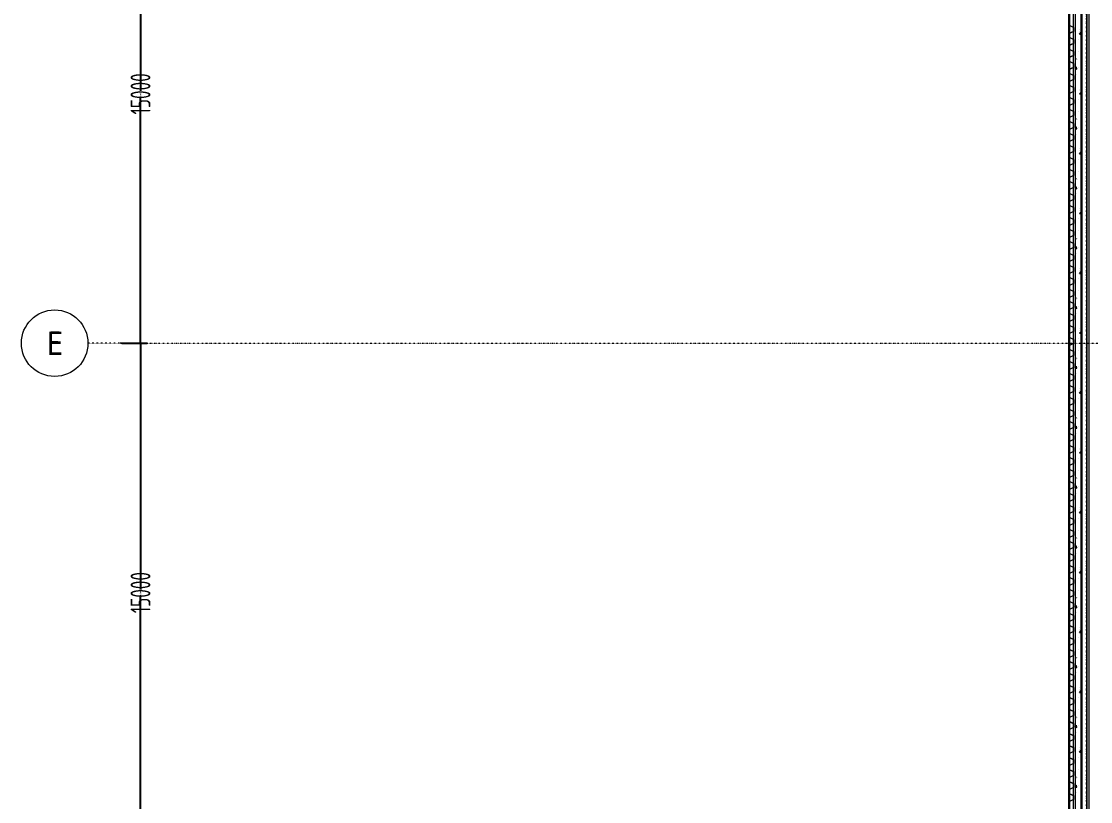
# Model space of a CAD drawing. Extents: x -32000 to 401936, y -48083 to 131250.
# Drawn here: x -32000 to 133, y 46212 to 69680 of the extents above; entities that cross this region are included whole.
import ezdxf
from ezdxf.enums import TextEntityAlignment as Align

# ---------------------------------------------------------------- set-up
doc = ezdxf.new("R2010")
doc.units = 0
doc.header["$LTSCALE"] = 10
for name, pattern in [('H12PL4$0$JJP_三點線', [0.9, 0.3, -0.15, 0, -0.15, 0, -0.15, 0, -0.15]), ('XFM7P40ICA$0$H12PL4$0$JJP_三點線', [0.9, 0.3, -0.15, 0, -0.15, 0, -0.15, 0, -0.15]), ('XFM7P40ICA$0$H12PL4$0$JJP_虛線(退縮線、投影線、地下室範圍、非屬本工程、圖面分區)', [0.45, 0.3, -0.15])]:
    doc.linetypes.add(name, pattern=pattern)
for name, color, linetype in [('H12PL4$0$A-DIM', 252, 'Continuous'), ('H12PL4$0$A-WALL-EX', 252, 'Continuous'), ('H12PL4$0$S-GRID', 252, 'Continuous'), ('H12PL4$0$S-SLAB-SHOW', 252, 'Continuous'), ('XFM7P40ICA$0$H12PL4$0$A-DIM', 252, 'Continuous'), ('XFM7P40ICA$0$H12PL4$0$A-WALL-EX', 252, 'Continuous'), ('XFM7P40ICA$0$H12PL4$0$Hattch', 252, 'Continuous'), ('XFM7P40ICA$0$H12PL4$0$L40_19_SUGATA2', 252, 'Continuous'), ('XFM7P40ICA$0$H12PL4$0$L40_19_SUGATA3', 252, 'Continuous'), ('XFM7P40ICA$0$H12PL4$0$S-GRID', 252, 'Continuous')]:
    doc.layers.add(name, color=color, linetype=linetype)
doc.styles.add('H12PL4$0$dim-txt', font='isocp.shx', dxfattribs={"width": 0.7, "bigfont": 'chineset.shx'})
doc.styles.add('H12PL4$0$Standard', font='', dxfattribs={"width": 0.8})
doc.styles.add('XFM7P40ICA$0$H12PL4$0$dim-txt', font='isocp.shx', dxfattribs={"width": 0.7, "bigfont": 'chineset.shx'})
doc.styles.add('XFM7P40ICA$0$H12PL4$0$Standard', font='isocp.shx', dxfattribs={"bigfont": 'chineset.shx'})
doc.styles.get('H12PL4$0$Standard').set_extended_font_data('Microsoft JhengHei')
doc.dimstyles.new('H12PL4$0$ARCH-dim-200MM', dxfattribs={"dimscale": 200, "dimtxt": 0.3, "dimasz": 0.1, "dimexe": 0.1, "dimexo": 0.1, "dimgap": 0.05, "dimtad": 1, "dimdec": 0, "dimlfac": 10, "dimrnd": 0.5, "dimdsep": 46, "dimtxsty": 'H12PL4$0$dim-txt', "dimblk": 'H12PL4$0$_Dot', "dimcen": 2, "dimclrd": 256, "dimclre": 256, "dimclrt": 256, "dimadec": 0, "dimazin": 0, "dimtfac": 1, "dimtix": 1, "dimtmove": 2, "dimatfit": 3, "dimldrblk": 'H12PL4$0$_OBLIQUE', "dimfxl": 1, "dimtvp": 1, "dimtolj": 1, "dimarcsym": 0})
doc.dimstyles.new('XFM7P40ICA$0$H12PL4$0$ARCH-dim-2000', dxfattribs={"dimscale": 2000, "dimtxt": 0.3, "dimasz": 0.1, "dimexe": 0.1, "dimexo": 0.1, "dimgap": 0.05, "dimtad": 1, "dimdec": 0, "dimrnd": 0.5, "dimdsep": 46, "dimtxsty": 'XFM7P40ICA$0$H12PL4$0$dim-txt', "dimblk": 'XFM7P40ICA$0$H12PL4$0$_Dot', "dimcen": 2, "dimclrd": 256, "dimclre": 256, "dimclrt": 256, "dimadec": 0, "dimazin": 0, "dimtfac": 1, "dimtix": 1, "dimtmove": 2, "dimatfit": 3, "dimldrblk": 'XFM7P40ICA$0$H12PL4$0$_OBLIQUE', "dimfxl": 1, "dimtvp": 1, "dimtolj": 1, "dimarcsym": 0})

# ---------------------------------------------------------------- blocks, each defined once
blk = doc.blocks.new('*D323')
at = {"layer": 'DEFPOINTS', "color": 0, "linetype": 'Continuous', "transparency": 16777216}
for p in [(-29000, 75000), (-29000, 60000), (-28420, 60000)]:
    blk.add_point(p, dxfattribs=at)
at = {"layer": 'XFM7P40ICA$0$H12PL4$0$A-DIM', "linetype": 'Continuous', "lineweight": -2, "transparency": 16777216}
for p, q in [((-28800, 75000), (-28220, 75000)), ((-28420, 74800), (-28420, 68230)), ((-28420, 60200), (-28420, 66770)), ((-28800, 60000), (-28220, 60000))]:
    blk.add_line(p, q, dxfattribs=at)
at = {"layer": 'XFM7P40ICA$0$H12PL4$0$A-DIM', "linetype": 'Continuous', "lineweight": 0, "transparency": 16777216, "insert": (-28420, 67500), "char_height": 600, "attachment_point": 5, "rotation": 90, "style": 'XFM7P40ICA$0$H12PL4$0$dim-txt'}
blk.add_mtext('\\A1;15000', dxfattribs=at)
blk = doc.blocks.new('XFM7P40ICA$0$H12PL4$0$_Dot')
blk = doc.blocks.new('XFM7P40ICA$0$H12PL4$0$_OBLIQUE')
at = {"color": 0, "linetype": 'ByBlock', "lineweight": -2}
blk.add_line((-0.5, -0.5), (0.5, 0.5), dxfattribs=at)
blk = doc.blocks.new('*D324')
at = {"layer": 'DEFPOINTS', "color": 0, "linetype": 'Continuous', "transparency": 16777216}
for p in [(-29000, 60000), (-29000, 45000), (-28420, 45000)]:
    blk.add_point(p, dxfattribs=at)
at = {"layer": 'XFM7P40ICA$0$H12PL4$0$A-DIM', "linetype": 'Continuous', "lineweight": -2, "transparency": 16777216}
for p, q in [((-28800, 60000), (-28220, 60000)), ((-28420, 59800), (-28420, 53230)), ((-28420, 45200), (-28420, 51770)), ((-28800, 45000), (-28220, 45000))]:
    blk.add_line(p, q, dxfattribs=at)
at = {"layer": 'XFM7P40ICA$0$H12PL4$0$A-DIM', "linetype": 'Continuous', "lineweight": 0, "transparency": 16777216, "insert": (-28420, 52500), "char_height": 600, "attachment_point": 5, "rotation": 90, "style": 'XFM7P40ICA$0$H12PL4$0$dim-txt'}
blk.add_mtext('\\A1;15000', dxfattribs=at)
blk = doc.blocks.new('*D514')
at = {"layer": 'DEFPOINTS', "color": 0, "linetype": 'Continuous', "transparency": 16777216}
for p in [(-29000, 75000), (-29000, 60000), (-28420, 60000)]:
    blk.add_point(p, dxfattribs=at)
at = {"layer": 'H12PL4$0$A-DIM', "linetype": 'Continuous', "lineweight": -2, "transparency": 16777216}
for p, q in [((-28980, 75000), (-28400, 75000)), ((-28420, 74980), (-28420, 67588)), ((-28420, 60020), (-28420, 67412)), ((-28980, 60000), (-28400, 60000))]:
    blk.add_line(p, q, dxfattribs=at)
at = {"layer": 'H12PL4$0$A-DIM', "linetype": 'Continuous', "lineweight": 0, "transparency": 16777216, "insert": (-28420, 67500), "char_height": 60, "attachment_point": 5, "rotation": 90, "style": 'H12PL4$0$dim-txt'}
blk.add_mtext('\\A1;150000', dxfattribs=at)
blk = doc.blocks.new('H12PL4$0$_Dot')
blk = doc.blocks.new('H12PL4$0$_OBLIQUE')
at = {"color": 0, "linetype": 'ByBlock', "lineweight": -2}
blk.add_line((-0.5, -0.5), (0.5, 0.5), dxfattribs=at)
blk = doc.blocks.new('*D515')
at = {"layer": 'DEFPOINTS', "color": 0, "linetype": 'Continuous', "transparency": 16777216}
for p in [(-29000, 60000), (-29000, 45000), (-28420, 45000)]:
    blk.add_point(p, dxfattribs=at)
at = {"layer": 'H12PL4$0$A-DIM', "linetype": 'Continuous', "lineweight": -2, "transparency": 16777216}
for p, q in [((-28980, 60000), (-28400, 60000)), ((-28420, 59980), (-28420, 52588)), ((-28420, 45020), (-28420, 52412)), ((-28980, 45000), (-28400, 45000))]:
    blk.add_line(p, q, dxfattribs=at)
at = {"layer": 'H12PL4$0$A-DIM', "linetype": 'Continuous', "lineweight": 0, "transparency": 16777216, "insert": (-28420, 52500), "char_height": 60, "attachment_point": 5, "rotation": 90, "style": 'H12PL4$0$dim-txt'}
blk.add_mtext('\\A1;150000', dxfattribs=at)
blk = doc.blocks.new('XFM7P40ICA$0$H12PL4')
at = {"layer": 'XFM7P40ICA$0$H12PL4$0$A-WALL-EX', "lineweight": 0}
blk.add_line((90, -2300), (90, 82649.8), dxfattribs=at)
at = {"layer": 'XFM7P40ICA$0$H12PL4$0$A-WALL-EX', "linetype": 'XFM7P40ICA$0$H12PL4$0$JJP_虛線(退縮線、投影線、地下室範圍、非屬本工程、圖面分區)', "lineweight": 0, "flags": 128}
for points in [[(-525, 83011), (-525, -2675)], [(-125, -2275), (-125, 82611.4)]]:
    blk.add_lwpolyline(points, dxfattribs=at)
at = {"layer": 'XFM7P40ICA$0$H12PL4$0$A-WALL-EX', "lineweight": 0, "flags": 128}
for points in [[(-500, 83000), (-500, -2650)], [(-380, -2530), (-380, 82880)], [(-330, 82830), (-330, -2480)], [(-150, -2300), (-150, 82650)], [(-150, 82649.8), (-150, -2300)]]:
    blk.add_lwpolyline(points, dxfattribs=at)
at = {"layer": 'XFM7P40ICA$0$H12PL4$0$Hattch', "lineweight": 0}
for p, q in [((-500, 69556.6), (-500, 69680.4)), ((-381.7, 69497.5), (-500, 69556.6)), ((-498.3, 69679.4), (-498.3, 69557.7)), ((-380, 69498.5), (-498.3, 69557.7)), ((-381.7, 69497.5), (-381.7, 69379.6)), ((-380, 69498.5), (-380, 69378.5)), ((-308.2, 69557.3), (-308.2, 69557.3)), ((-200.6, 69445), (-200.6, 69445)), ((-381.7, 69379.6), (-500, 69320.4)), ((-500, 69195.6), (-500, 69319.4)), ((-381.7, 69136.4), (-500, 69195.6)), ((-380, 69378.5), (-498.3, 69319.4)), ((-498.3, 69318.3), (-498.3, 69196.6)), ((-380, 69137.5), (-498.3, 69196.6)), ((-381.7, 69136.4), (-381.7, 69018.5)), ((-380, 69137.5), (-380, 69017.5)), ((-320.4, 69224.4), (-320.4, 69224.4)), ((-225.8, 69138.4), (-225.7, 69138.4)), ((-211.3, 69388.7), (-211.3, 69388.7)), ((-202.1, 69298.1), (-153.9, 69355.5)), ((-202.1, 69298.1), (-150, 69293.5)), ((-150, 69334.9), (-153.8, 69355.4)), ((-381.7, 69018.5), (-500, 68959.4)), ((-500, 68834.6), (-500, 68958.3)), ((-381.7, 68775.4), (-500, 68834.6)), ((-380, 69017.5), (-498.3, 68958.3)), ((-498.3, 68957.3), (-498.3, 68835.6)), ((-380, 68776.4), (-498.3, 68835.6)), ((-381.7, 68775.4), (-381.7, 68657.5)), ((-380, 68776.4), (-380, 68656.4)), ((-238.5, 68777), (-238.5, 68777)), ((-381.7, 68657.5), (-500, 68598.3)), ((-500, 68473.5), (-500, 68597.3)), ((-381.7, 68414.4), (-500, 68473.5)), ((-380, 68656.4), (-498.3, 68597.3)), ((-498.3, 68596.2), (-498.3, 68474.6)), ((-380, 68415.4), (-498.3, 68474.6)), ((-330, 68559), (-298.4, 68571.1)), ((-330, 68518.3), (-318.7, 68510.7)), ((-318.7, 68510.6), (-298.4, 68571)), ((-271.3, 68537.5), (-271.3, 68537.5)), ((-173, 68719.1), (-173, 68719.1)), ((-381.7, 68296.4), (-500, 68237.3)), ((-500, 68112.5), (-500, 68236.2)), ((-380, 68295.4), (-498.3, 68236.2)), ((-498.3, 68235.2), (-498.3, 68113.5)), ((-381.7, 68414.4), (-381.7, 68296.4)), ((-380, 68415.4), (-380, 68295.4)), ((-330, 68263.2), (-292.6, 68307.7)), ((-330, 68249.3), (-281, 68245)), ((-281, 68244.9), (-292.5, 68307.6)), ((-216.7, 68290.3), (-216.7, 68290.3)), ((-170.1, 68185.3), (-170, 68185.3)), ((-381.7, 68053.3), (-500, 68112.5)), ((-381.7, 67935.4), (-500, 67876.2)), ((-500, 67751.4), (-500, 67875.2)), ((-380, 68054.4), (-498.3, 68113.5)), ((-380, 67934.4), (-498.3, 67875.2)), ((-498.3, 67874.2), (-498.3, 67752.5)), ((-381.7, 68053.3), (-381.7, 67935.4)), ((-380, 68054.4), (-380, 67934.4)), ((-296.1, 68090.2), (-296, 68090.2)), ((-381.7, 67692.3), (-500, 67751.4)), ((-381.7, 67574.4), (-500, 67515.2)), ((-500, 67390.4), (-500, 67514.2)), ((-380, 67693.3), (-498.3, 67752.5)), ((-380, 67573.3), (-498.3, 67514.2)), ((-498.3, 67513.1), (-498.3, 67391.4)), ((-381.7, 67692.3), (-381.7, 67574.4)), ((-380, 67693.3), (-380, 67573.3)), ((-308.2, 67757.3), (-308.2, 67757.3)), ((-211.3, 67588.7), (-211.3, 67588.7)), ((-202.1, 67498.1), (-153.9, 67555.5)), ((-202.1, 67498.1), (-150, 67493.5)), ((-200.6, 67645), (-200.6, 67645)), ((-150, 67534.9), (-153.8, 67555.4)), ((-381.7, 67331.2), (-500, 67390.4)), ((-381.7, 67213.3), (-500, 67154.2)), ((-380, 67332.3), (-498.3, 67391.4)), ((-380, 67212.3), (-498.3, 67153.1)), ((-381.7, 67331.2), (-381.7, 67213.3)), ((-380, 67332.3), (-380, 67212.3)), ((-320.4, 67424.4), (-320.4, 67424.4)), ((-225.8, 67338.4), (-225.7, 67338.4)), ((-500, 67029.4), (-500, 67153.1)), ((-381.7, 66970.2), (-500, 67029.4)), ((-381.7, 66852.3), (-500, 66793.1)), ((-498.3, 67152.1), (-498.3, 67030.4)), ((-380, 66971.2), (-498.3, 67030.4)), ((-380, 66851.2), (-498.3, 66792.1)), ((-381.7, 66970.2), (-381.7, 66852.3)), ((-380, 66971.2), (-380, 66851.2)), ((-238.5, 66977), (-238.5, 66977)), ((-173, 66919.1), (-173, 66919.1)), ((-500, 66668.3), (-500, 66792.1)), ((-381.7, 66609.2), (-500, 66668.3)), ((-498.3, 66791), (-498.3, 66669.4)), ((-380, 66610.2), (-498.3, 66669.4)), ((-381.7, 66609.2), (-381.7, 66491.2)), ((-380, 66610.2), (-380, 66490.2)), ((-330, 66759), (-298.4, 66771.1)), ((-330, 66718.3), (-318.7, 66710.7)), ((-318.7, 66710.6), (-298.4, 66771)), ((-271.3, 66737.5), (-271.3, 66737.5)), ((-381.7, 66491.2), (-500, 66432.1)), ((-500, 66307.3), (-500, 66431)), ((-381.7, 66248.1), (-500, 66307.3)), ((-380, 66490.2), (-498.3, 66431)), ((-498.3, 66430), (-498.3, 66308.3)), ((-380, 66249.2), (-498.3, 66308.3)), ((-381.7, 66248.1), (-381.7, 66130.2)), ((-380, 66249.2), (-380, 66129.2)), ((-330, 66463.2), (-292.6, 66507.7)), ((-330, 66449.3), (-281, 66445)), ((-296.1, 66290.2), (-296, 66290.2)), ((-281, 66444.9), (-292.5, 66507.6)), ((-216.7, 66490.3), (-216.7, 66490.3)), ((-170.1, 66385.3), (-170, 66385.3)), ((-381.7, 66130.2), (-500, 66071)), ((-500, 65946.3), (-500, 66070)), ((-381.7, 65887.1), (-500, 65946.3)), ((-380, 66129.2), (-498.3, 66070)), ((-498.3, 66069), (-498.3, 65947.3)), ((-380, 65888.1), (-498.3, 65947.3)), ((-381.7, 65887.1), (-381.7, 65769.2)), ((-380, 65888.1), (-380, 65768.1)), ((-308.2, 65957.3), (-308.2, 65957.3)), ((-381.7, 65769.2), (-500, 65710)), ((-500, 65585.2), (-500, 65709)), ((-381.7, 65526.1), (-500, 65585.2)), ((-380, 65768.1), (-498.3, 65709)), ((-498.3, 65707.9), (-498.3, 65586.3)), ((-380, 65527.1), (-498.3, 65586.3)), ((-320.4, 65624.4), (-320.4, 65624.4)), ((-211.3, 65788.7), (-211.3, 65788.7)), ((-202.1, 65698.1), (-153.9, 65755.5)), ((-202.1, 65698.1), (-150, 65693.5)), ((-200.6, 65845), (-200.6, 65845)), ((-150, 65734.9), (-153.8, 65755.4)), ((-381.7, 65408.1), (-500, 65349)), ((-500, 65224.2), (-500, 65347.9)), ((-380, 65407.1), (-498.3, 65347.9)), ((-498.3, 65346.9), (-498.3, 65225.2)), ((-381.7, 65526.1), (-381.7, 65408.1)), ((-380, 65527.1), (-380, 65407.1)), ((-225.8, 65538.4), (-225.7, 65538.4)), ((-381.7, 65165), (-500, 65224.2)), ((-381.7, 65047.1), (-500, 64987.9)), ((-500, 64863.1), (-500, 64986.9)), ((-380, 65166.1), (-498.3, 65225.2)), ((-380, 65046.1), (-498.3, 64986.9)), ((-498.3, 64985.9), (-498.3, 64864.2)), ((-381.7, 65165), (-381.7, 65047.1)), ((-380, 65166.1), (-380, 65046.1)), ((-330, 64959), (-298.4, 64971.1)), ((-330, 64918.3), (-318.7, 64910.7)), ((-318.7, 64910.6), (-298.4, 64971)), ((-271.3, 64937.5), (-271.3, 64937.5)), ((-238.5, 65177), (-238.5, 65177)), ((-173, 65119.1), (-173, 65119.1)), ((-381.7, 64804), (-500, 64863.1)), ((-381.7, 64686.1), (-500, 64626.9)), ((-500, 64502.1), (-500, 64625.9)), ((-380, 64805), (-498.3, 64864.2)), ((-380, 64685), (-498.3, 64625.9)), ((-498.3, 64624.8), (-498.3, 64503.1)), ((-381.7, 64804), (-381.7, 64686.1)), ((-380, 64805), (-380, 64685)), ((-330, 64663.2), (-292.6, 64707.7)), ((-330, 64649.3), (-281, 64645)), ((-281, 64644.9), (-292.5, 64707.6)), ((-216.7, 64690.3), (-216.7, 64690.3)), ((-381.7, 64442.9), (-500, 64502.1)), ((-381.7, 64325), (-500, 64265.9)), ((-380, 64444), (-498.3, 64503.1)), ((-380, 64324), (-498.3, 64264.8)), ((-381.7, 64442.9), (-381.7, 64325)), ((-380, 64444), (-380, 64324)), ((-296.1, 64490.2), (-296, 64490.2)), ((-170.1, 64585.3), (-170, 64585.3)), ((-500, 64141.1), (-500, 64264.8)), ((-381.7, 64081.9), (-500, 64141.1)), ((-381.7, 63964), (-500, 63904.8)), ((-498.3, 64263.8), (-498.3, 64142.1)), ((-380, 64082.9), (-498.3, 64142.1)), ((-380, 63962.9), (-498.3, 63903.8)), ((-381.7, 64081.9), (-381.7, 63964)), ((-380, 64082.9), (-380, 63962.9)), ((-308.2, 64157.3), (-308.2, 64157.3)), ((-211.3, 63988.7), (-211.3, 63988.7)), ((-202.1, 63898.1), (-153.9, 63955.5)), ((-200.6, 64045), (-200.6, 64045)), ((-150, 63934.9), (-153.8, 63955.4)), ((-500, 63780), (-500, 63903.8)), ((-381.7, 63720.9), (-500, 63780)), ((-498.3, 63902.7), (-498.3, 63781.1)), ((-380, 63721.9), (-498.3, 63781.1)), ((-381.7, 63720.9), (-381.7, 63602.9)), ((-380, 63721.9), (-380, 63601.9)), ((-320.4, 63824.4), (-320.4, 63824.4)), ((-225.8, 63738.4), (-225.7, 63738.4)), ((-202.1, 63898.1), (-150, 63893.5)), ((-381.7, 63602.9), (-500, 63543.8)), ((-500, 63419), (-500, 63542.7)), ((-381.7, 63359.8), (-500, 63419)), ((-380, 63601.9), (-498.3, 63542.7)), ((-498.3, 63541.7), (-498.3, 63420)), ((-380, 63360.9), (-498.3, 63420)), ((-381.7, 63359.8), (-381.7, 63241.9)), ((-380, 63360.9), (-380, 63240.9)), ((-238.5, 63377), (-238.5, 63377)), ((-173, 63319.1), (-173, 63319.1)), ((-381.7, 63241.9), (-500, 63182.7)), ((-500, 63057.9), (-500, 63181.7)), ((-381.7, 62998.8), (-500, 63057.9)), ((-380, 63240.9), (-498.3, 63181.7)), ((-498.3, 63180.7), (-498.3, 63059)), ((-380, 62999.8), (-498.3, 63059)), ((-381.7, 62998.8), (-381.7, 62880.9)), ((-380, 62999.8), (-380, 62879.8)), ((-330, 63159), (-298.4, 63171.1)), ((-330, 63118.3), (-318.7, 63110.7)), ((-318.7, 63110.6), (-298.4, 63171)), ((-271.3, 63137.5), (-271.3, 63137.5)), ((-381.7, 62880.9), (-500, 62821.7)), ((-500, 62696.9), (-500, 62820.7)), ((-381.7, 62637.7), (-500, 62696.9)), ((-380, 62879.8), (-498.3, 62820.7)), ((-498.3, 62819.6), (-498.3, 62697.9)), ((-380, 62638.8), (-498.3, 62697.9)), ((-330, 62863.2), (-292.6, 62907.7)), ((-330, 62849.3), (-281, 62845)), ((-296.1, 62690.2), (-296, 62690.2)), ((-281, 62844.9), (-292.5, 62907.6)), ((-216.7, 62890.3), (-216.7, 62890.3)), ((-170.1, 62785.3), (-170, 62785.3)), ((-381.7, 62519.8), (-500, 62460.7)), ((-500, 62335.9), (-500, 62459.6)), ((-380, 62518.8), (-498.3, 62459.6)), ((-498.3, 62458.6), (-498.3, 62336.9)), ((-381.7, 62637.7), (-381.7, 62519.8)), ((-380, 62638.8), (-380, 62518.8)), ((-308.2, 62357.3), (-308.2, 62357.3)), ((-381.7, 62276.7), (-500, 62335.9)), ((-381.7, 62158.8), (-500, 62099.6)), ((-500, 61974.8), (-500, 62098.6)), ((-380, 62277.7), (-498.3, 62336.9)), ((-380, 62157.7), (-498.3, 62098.6)), ((-498.3, 62097.5), (-498.3, 61975.9)), ((-381.7, 62276.7), (-381.7, 62158.8)), ((-380, 62277.7), (-380, 62157.7)), ((-320.4, 62024.4), (-320.4, 62024.4)), ((-211.3, 62188.7), (-211.3, 62188.7)), ((-202.1, 62098.1), (-153.9, 62155.5)), ((-202.1, 62098.1), (-150, 62093.5)), ((-200.6, 62245), (-200.6, 62245)), ((-150, 62134.9), (-153.8, 62155.4)), ((-381.7, 61915.7), (-500, 61974.8)), ((-381.7, 61797.7), (-500, 61738.6)), ((-500, 61613.8), (-500, 61737.5)), ((-380, 61916.7), (-498.3, 61975.9)), ((-380, 61796.7), (-498.3, 61737.5)), ((-498.3, 61736.5), (-498.3, 61614.8)), ((-381.7, 61915.7), (-381.7, 61797.7)), ((-380, 61916.7), (-380, 61796.7)), ((-225.8, 61938.4), (-225.7, 61938.4)), ((-381.7, 61554.6), (-500, 61613.8)), ((-381.7, 61436.7), (-500, 61377.5)), ((-500, 61252.8), (-500, 61376.5)), ((-380, 61555.7), (-498.3, 61614.8)), ((-380, 61435.7), (-498.3, 61376.5)), ((-498.3, 61375.5), (-498.3, 61253.8)), ((-381.7, 61554.6), (-381.7, 61436.7)), ((-380, 61555.7), (-380, 61435.7)), ((-238.5, 61577), (-238.5, 61577)), ((-173, 61519.1), (-173, 61519.1)), ((-381.7, 61193.6), (-500, 61252.8)), ((-381.7, 61075.7), (-500, 61016.5)), ((-380, 61194.6), (-498.3, 61253.8)), ((-380, 61074.6), (-498.3, 61015.5)), ((-381.7, 61193.6), (-381.7, 61075.7)), ((-380, 61194.6), (-380, 61074.6)), ((-330, 61359), (-298.4, 61371.1)), ((-330, 61318.3), (-318.7, 61310.7)), ((-330, 61063.2), (-292.6, 61107.7)), ((-318.7, 61310.6), (-298.4, 61371)), ((-281, 61044.9), (-292.5, 61107.6)), ((-271.3, 61337.5), (-271.3, 61337.5)), ((-216.7, 61090.3), (-216.7, 61090.3)), ((-500, 60891.7), (-500, 61015.5)), ((-381.7, 60832.6), (-500, 60891.7)), ((-498.3, 61014.4), (-498.3, 60892.8)), ((-380, 60833.6), (-498.3, 60892.8)), ((-381.7, 60832.6), (-381.7, 60714.6)), ((-380, 60833.6), (-380, 60713.6)), ((-330, 61049.3), (-281, 61045)), ((-296.1, 60890.2), (-296, 60890.2)), ((-170.1, 60985.3), (-170, 60985.3)), ((-381.7, 60714.6), (-500, 60655.5)), ((-500, 60530.7), (-500, 60654.4)), ((-381.7, 60471.5), (-500, 60530.7)), ((-380, 60713.6), (-498.3, 60654.4)), ((-498.3, 60653.4), (-498.3, 60531.7)), ((-380, 60472.6), (-498.3, 60531.7)), ((-381.7, 60471.5), (-381.7, 60353.6)), ((-380, 60472.6), (-380, 60352.6)), ((-308.2, 60557.3), (-308.2, 60557.3)), ((-200.6, 60445), (-200.6, 60445)), ((-381.7, 60353.6), (-500, 60294.4)), ((-500, 60169.6), (-500, 60293.4)), ((-381.7, 60110.5), (-500, 60169.6)), ((-380, 60352.6), (-498.3, 60293.4)), ((-498.3, 60292.4), (-498.3, 60170.7)), ((-380, 60111.5), (-498.3, 60170.7)), ((-381.7, 60110.5), (-381.7, 59992.6)), ((-380, 60111.5), (-380, 59991.5)), ((-320.4, 60224.4), (-320.4, 60224.4)), ((-225.8, 60138.4), (-225.7, 60138.4)), ((-211.3, 60388.7), (-211.3, 60388.7)), ((-202.1, 60298.1), (-153.9, 60355.5)), ((-202.1, 60298.1), (-150, 60293.5)), ((-150, 60334.9), (-153.8, 60355.4)), ((-381.7, 59992.6), (-500, 59933.4)), ((-500, 59808.6), (-500, 59932.4)), ((-381.7, 59749.4), (-500, 59808.6)), ((-380, 59991.5), (-498.3, 59932.4)), ((-498.3, 59931.3), (-498.3, 59809.6)), ((-380, 59750.5), (-498.3, 59809.6)), ((-238.5, 59777), (-238.5, 59777)), ((-381.7, 59631.5), (-500, 59572.4)), ((-500, 59447.6), (-500, 59571.3)), ((-381.7, 59388.4), (-500, 59447.6)), ((-380, 59630.5), (-498.3, 59571.3)), ((-498.3, 59570.3), (-498.3, 59448.6)), ((-380, 59389.4), (-498.3, 59448.6)), ((-381.7, 59749.4), (-381.7, 59631.5)), ((-380, 59750.5), (-380, 59630.5)), ((-330, 59559), (-298.4, 59571.1)), ((-330, 59518.3), (-318.7, 59510.7)), ((-318.7, 59510.6), (-298.4, 59571)), ((-271.3, 59537.5), (-271.3, 59537.5)), ((-173, 59719.1), (-173, 59719.1)), ((-381.7, 59270.5), (-500, 59211.3)), ((-500, 59086.5), (-500, 59210.3)), ((-380, 59269.4), (-498.3, 59210.3)), ((-498.3, 59209.2), (-498.3, 59087.6)), ((-381.7, 59388.4), (-381.7, 59270.5)), ((-380, 59389.4), (-380, 59269.4)), ((-330, 59263.2), (-292.6, 59307.7)), ((-330, 59249.3), (-281, 59245)), ((-281, 59244.9), (-292.5, 59307.6)), ((-216.7, 59290.3), (-216.7, 59290.3)), ((-170.1, 59185.3), (-170, 59185.3)), ((-381.7, 59027.4), (-500, 59086.5)), ((-381.7, 58909.4), (-500, 58850.3)), ((-500, 58725.5), (-500, 58849.2)), ((-380, 59028.4), (-498.3, 59087.6)), ((-380, 58908.4), (-498.3, 58849.2)), ((-498.3, 58848.2), (-498.3, 58726.5)), ((-381.7, 59027.4), (-381.7, 58909.4)), ((-380, 59028.4), (-380, 58908.4)), ((-296.1, 59090.2), (-296, 59090.2)), ((-381.7, 58666.3), (-500, 58725.5)), ((-381.7, 58548.4), (-500, 58489.2)), ((-500, 58364.4), (-500, 58488.2)), ((-380, 58667.4), (-498.3, 58726.5)), ((-380, 58547.4), (-498.3, 58488.2)), ((-498.3, 58487.2), (-498.3, 58365.5)), ((-381.7, 58666.3), (-381.7, 58548.4)), ((-380, 58667.4), (-380, 58547.4)), ((-308.2, 58757.3), (-308.2, 58757.3)), ((-211.3, 58588.7), (-211.3, 58588.7)), ((-202.1, 58498.1), (-153.9, 58555.5)), ((-202.1, 58498.1), (-150, 58493.5)), ((-200.6, 58645), (-200.6, 58645)), ((-150, 58534.9), (-153.8, 58555.4)), ((-381.7, 58305.3), (-500, 58364.4)), ((-381.7, 58187.4), (-500, 58128.2)), ((-380, 58306.3), (-498.3, 58365.5)), ((-380, 58186.3), (-498.3, 58127.2)), ((-381.7, 58305.3), (-381.7, 58187.4)), ((-380, 58306.3), (-380, 58186.3)), ((-320.4, 58424.4), (-320.4, 58424.4)), ((-225.8, 58338.4), (-225.7, 58338.4)), ((-500, 58003.4), (-500, 58127.2)), ((-381.7, 57944.2), (-500, 58003.4)), ((-498.3, 58126.1), (-498.3, 58004.4)), ((-380, 57945.3), (-498.3, 58004.4)), ((-381.7, 57944.2), (-381.7, 57826.3)), ((-380, 57945.3), (-380, 57825.3)), ((-238.5, 57977), (-238.5, 57977)), ((-173, 57919.1), (-173, 57919.1)), ((-381.7, 57826.3), (-500, 57767.2)), ((-500, 57642.4), (-500, 57766.1)), ((-381.7, 57583.2), (-500, 57642.4)), ((-380, 57825.3), (-498.3, 57766.1)), ((-498.3, 57765.1), (-498.3, 57643.4)), ((-380, 57584.2), (-498.3, 57643.4)), ((-381.7, 57583.2), (-381.7, 57465.3)), ((-380, 57584.2), (-380, 57464.2)), ((-330, 57759), (-298.4, 57771.1)), ((-330, 57718.3), (-318.7, 57710.7)), ((-318.7, 57710.6), (-298.4, 57771)), ((-271.3, 57737.5), (-271.3, 57737.5)), ((-381.7, 57465.3), (-500, 57406.1)), ((-500, 57281.3), (-500, 57405.1)), ((-381.7, 57222.2), (-500, 57281.3)), ((-380, 57464.2), (-498.3, 57405.1)), ((-498.3, 57404.1), (-498.3, 57282.4)), ((-380, 57223.2), (-498.3, 57282.4)), ((-381.7, 57222.2), (-381.7, 57104.2)), ((-380, 57223.2), (-380, 57103.2)), ((-330, 57463.2), (-292.6, 57507.7)), ((-330, 57449.3), (-281, 57445)), ((-296.1, 57290.2), (-296, 57290.2)), ((-281, 57444.9), (-292.5, 57507.6)), ((-216.7, 57490.3), (-216.7, 57490.3)), ((-170.1, 57385.3), (-170, 57385.3)), ((-381.7, 57104.2), (-500, 57045.1)), ((-500, 56920.3), (-500, 57044.1)), ((-381.7, 56861.1), (-500, 56920.3)), ((-380, 57103.2), (-498.3, 57044.1)), ((-498.3, 57043), (-498.3, 56921.3)), ((-380, 56862.2), (-498.3, 56921.3)), ((-308.2, 56957.3), (-308.2, 56957.3)), ((-381.7, 56743.2), (-500, 56684.1)), ((-500, 56559.3), (-500, 56683)), ((-381.7, 56500.1), (-500, 56559.3)), ((-380, 56742.2), (-498.3, 56683)), ((-498.3, 56682), (-498.3, 56560.3)), ((-380, 56501.1), (-498.3, 56560.3)), ((-381.7, 56861.1), (-381.7, 56743.2)), ((-380, 56862.2), (-380, 56742.2)), ((-320.4, 56624.4), (-320.4, 56624.4)), ((-211.3, 56788.7), (-211.3, 56788.7)), ((-202.1, 56698.1), (-153.9, 56755.5)), ((-202.1, 56698.1), (-150, 56693.5)), ((-200.6, 56845), (-200.6, 56845)), ((-150, 56734.9), (-153.8, 56755.4)), ((-381.7, 56382.2), (-500, 56323)), ((-500, 56198.2), (-500, 56322)), ((-380, 56381.1), (-498.3, 56322)), ((-498.3, 56320.9), (-498.3, 56199.3)), ((-381.7, 56500.1), (-381.7, 56382.2)), ((-380, 56501.1), (-380, 56381.1)), ((-225.8, 56538.4), (-225.7, 56538.4)), ((-381.7, 56139.1), (-500, 56198.2)), ((-381.7, 56021.1), (-500, 55962)), ((-500, 55837.2), (-500, 55960.9)), ((-380, 56140.1), (-498.3, 56199.3)), ((-380, 56020.1), (-498.3, 55960.9)), ((-498.3, 55959.9), (-498.3, 55838.2)), ((-381.7, 56139.1), (-381.7, 56021.1)), ((-380, 56140.1), (-380, 56020.1)), ((-330, 55959), (-298.4, 55971.1)), ((-330, 55918.3), (-318.7, 55910.7)), ((-318.7, 55910.6), (-298.4, 55971)), ((-271.3, 55937.5), (-271.3, 55937.5)), ((-238.5, 56177), (-238.5, 56177)), ((-173, 56119.1), (-173, 56119.1)), ((-381.7, 55778), (-500, 55837.2)), ((-381.7, 55660.1), (-500, 55600.9)), ((-500, 55476.1), (-500, 55599.9)), ((-380, 55779.1), (-498.3, 55838.2)), ((-380, 55659.1), (-498.3, 55599.9)), ((-498.3, 55598.9), (-498.3, 55477.2)), ((-381.7, 55778), (-381.7, 55660.1)), ((-380, 55779.1), (-380, 55659.1)), ((-330, 55663.2), (-292.6, 55707.7)), ((-330, 55649.3), (-281, 55645)), ((-281, 55644.9), (-292.5, 55707.6)), ((-216.7, 55690.3), (-216.7, 55690.3)), ((-381.7, 55417), (-500, 55476.1)), ((-381.7, 55299.1), (-500, 55239.9)), ((-380, 55418), (-498.3, 55477.2)), ((-380, 55298), (-498.3, 55238.9)), ((-381.7, 55417), (-381.7, 55299.1)), ((-380, 55418), (-380, 55298)), ((-296.1, 55490.2), (-296, 55490.2)), ((-170.1, 55585.3), (-170, 55585.3)), ((-500, 55115.1), (-500, 55238.9)), ((-381.7, 55055.9), (-500, 55115.1)), ((-498.3, 55237.8), (-498.3, 55116.1)), ((-380, 55057), (-498.3, 55116.1)), ((-381.7, 55055.9), (-381.7, 54938)), ((-380, 55057), (-380, 54937)), ((-308.2, 55157.3), (-308.2, 55157.3)), ((-211.3, 54988.7), (-211.3, 54988.7)), ((-202.1, 54898.1), (-153.9, 54955.5)), ((-200.6, 55045), (-200.6, 55045)), ((-150, 54934.9), (-153.8, 54955.4)), ((-381.7, 54938), (-500, 54878.9)), ((-500, 54754.1), (-500, 54877.8)), ((-381.7, 54694.9), (-500, 54754.1)), ((-380, 54937), (-498.3, 54877.8)), ((-498.3, 54876.8), (-498.3, 54755.1)), ((-380, 54695.9), (-498.3, 54755.1)), ((-381.7, 54694.9), (-381.7, 54577)), ((-380, 54695.9), (-380, 54575.9)), ((-320.4, 54824.4), (-320.4, 54824.4)), ((-225.8, 54738.4), (-225.7, 54738.4)), ((-202.1, 54898.1), (-150, 54893.5)), ((-381.7, 54577), (-500, 54517.8)), ((-500, 54393), (-500, 54516.8)), ((-381.7, 54333.9), (-500, 54393)), ((-380, 54575.9), (-498.3, 54516.8)), ((-498.3, 54515.7), (-498.3, 54394.1)), ((-380, 54334.9), (-498.3, 54394.1)), ((-381.7, 54333.9), (-381.7, 54215.9)), ((-380, 54334.9), (-380, 54214.9)), ((-238.5, 54377), (-238.5, 54377)), ((-173, 54319.1), (-173, 54319.1)), ((-381.7, 54215.9), (-500, 54156.8)), ((-500, 54032), (-500, 54155.7)), ((-381.7, 53972.8), (-500, 54032)), ((-380, 54214.9), (-498.3, 54155.7)), ((-498.3, 54154.7), (-498.3, 54033)), ((-380, 53973.9), (-498.3, 54033)), ((-330, 54159), (-298.4, 54171.1)), ((-330, 54118.3), (-318.7, 54110.7)), ((-318.7, 54110.6), (-298.4, 54171)), ((-271.3, 54137.5), (-271.3, 54137.5)), ((-381.7, 53854.9), (-500, 53795.7)), ((-500, 53670.9), (-500, 53794.7)), ((-381.7, 53611.8), (-500, 53670.9)), ((-380, 53853.9), (-498.3, 53794.7)), ((-498.3, 53793.7), (-498.3, 53672)), ((-380, 53612.8), (-498.3, 53672)), ((-381.7, 53972.8), (-381.7, 53854.9)), ((-380, 53973.9), (-380, 53853.9)), ((-330, 53863.2), (-292.6, 53907.7)), ((-330, 53849.3), (-281, 53845)), ((-296.1, 53690.2), (-296, 53690.2)), ((-281, 53844.9), (-292.5, 53907.6)), ((-216.7, 53890.3), (-216.7, 53890.3)), ((-170.1, 53785.3), (-170, 53785.3)), ((-381.7, 53493.9), (-500, 53434.7)), ((-500, 53309.9), (-500, 53433.7)), ((-380, 53492.8), (-498.3, 53433.7)), ((-498.3, 53432.6), (-498.3, 53310.9)), ((-381.7, 53611.8), (-381.7, 53493.9)), ((-380, 53612.8), (-380, 53492.8)), ((-308.2, 53357.3), (-308.2, 53357.3)), ((-381.7, 53250.8), (-500, 53309.9)), ((-381.7, 53132.8), (-500, 53073.7)), ((-500, 52948.9), (-500, 53072.6)), ((-380, 53251.8), (-498.3, 53310.9)), ((-380, 53131.8), (-498.3, 53072.6)), ((-498.3, 53071.6), (-498.3, 52949.9)), ((-381.7, 53250.8), (-381.7, 53132.8)), ((-380, 53251.8), (-380, 53131.8)), ((-320.4, 53024.4), (-320.4, 53024.4)), ((-211.3, 53188.7), (-211.3, 53188.7)), ((-202.1, 53098.1), (-153.9, 53155.5)), ((-202.1, 53098.1), (-150, 53093.5)), ((-200.6, 53245), (-200.6, 53245)), ((-150, 53134.9), (-153.8, 53155.4)), ((-381.7, 52889.7), (-500, 52948.9)), ((-381.7, 52771.8), (-500, 52712.6)), ((-500, 52587.8), (-500, 52711.6)), ((-380, 52890.8), (-498.3, 52949.9)), ((-380, 52770.8), (-498.3, 52711.6)), ((-498.3, 52710.6), (-498.3, 52588.9)), ((-381.7, 52889.7), (-381.7, 52771.8)), ((-380, 52890.8), (-380, 52770.8)), ((-225.8, 52938.4), (-225.7, 52938.4)), ((-381.7, 52528.7), (-500, 52587.8)), ((-381.7, 52410.8), (-500, 52351.6)), ((-380, 52529.7), (-498.3, 52588.9)), ((-380, 52409.7), (-498.3, 52350.6)), ((-381.7, 52528.7), (-381.7, 52410.8)), ((-380, 52529.7), (-380, 52409.7)), ((-238.5, 52577), (-238.5, 52577)), ((-173, 52519.1), (-173, 52519.1)), ((-500, 52226.8), (-500, 52350.6)), ((-381.7, 52167.6), (-500, 52226.8)), ((-498.3, 52349.5), (-498.3, 52227.8)), ((-380, 52168.7), (-498.3, 52227.8)), ((-381.7, 52167.6), (-381.7, 52049.7)), ((-380, 52168.7), (-380, 52048.7)), ((-330, 52359), (-298.4, 52371.1)), ((-330, 52318.3), (-318.7, 52310.7)), ((-330, 52063.2), (-292.6, 52107.7)), ((-318.7, 52310.6), (-298.4, 52371)), ((-281, 52044.9), (-292.5, 52107.6)), ((-271.3, 52337.5), (-271.3, 52337.5)), ((-216.7, 52090.3), (-216.7, 52090.3)), ((-381.7, 52049.7), (-500, 51990.6)), ((-500, 51865.8), (-500, 51989.5)), ((-381.7, 51806.6), (-500, 51865.8)), ((-380, 52048.7), (-498.3, 51989.5)), ((-498.3, 51988.5), (-498.3, 51866.8)), ((-380, 51807.6), (-498.3, 51866.8)), ((-381.7, 51806.6), (-381.7, 51688.7)), ((-380, 51807.6), (-380, 51687.6)), ((-330, 52049.3), (-281, 52045)), ((-296.1, 51890.2), (-296, 51890.2)), ((-170.1, 51985.3), (-170, 51985.3)), ((-381.7, 51688.7), (-500, 51629.5)), ((-500, 51504.7), (-500, 51628.5)), ((-381.7, 51445.6), (-500, 51504.7)), ((-380, 51687.6), (-498.3, 51628.5)), ((-498.3, 51627.4), (-498.3, 51505.8)), ((-380, 51446.6), (-498.3, 51505.8)), ((-381.7, 51445.6), (-381.7, 51327.6)), ((-380, 51446.6), (-380, 51326.6)), ((-308.2, 51557.3), (-308.2, 51557.3)), ((-200.6, 51445), (-200.6, 51445)), ((-381.7, 51327.6), (-500, 51268.5)), ((-500, 51143.7), (-500, 51267.4)), ((-381.7, 51084.5), (-500, 51143.7)), ((-380, 51326.6), (-498.3, 51267.4)), ((-498.3, 51266.4), (-498.3, 51144.7)), ((-380, 51085.6), (-498.3, 51144.7)), ((-320.4, 51224.4), (-320.4, 51224.4)), ((-225.8, 51138.4), (-225.7, 51138.4)), ((-211.3, 51388.7), (-211.3, 51388.7)), ((-202.1, 51298.1), (-153.9, 51355.5)), ((-202.1, 51298.1), (-150, 51293.5)), ((-150, 51334.9), (-153.8, 51355.4)), ((-381.7, 50966.6), (-500, 50907.4)), ((-500, 50782.6), (-500, 50906.4)), ((-381.7, 50723.5), (-500, 50782.6)), ((-380, 50965.6), (-498.3, 50906.4)), ((-498.3, 50905.4), (-498.3, 50783.7)), ((-380, 50724.5), (-498.3, 50783.7)), ((-381.7, 51084.5), (-381.7, 50966.6)), ((-380, 51085.6), (-380, 50965.6)), ((-238.5, 50777), (-238.5, 50777)), ((-381.7, 50605.6), (-500, 50546.4)), ((-500, 50421.6), (-500, 50545.4)), ((-380, 50604.5), (-498.3, 50545.4)), ((-498.3, 50544.3), (-498.3, 50422.6)), ((-381.7, 50723.5), (-381.7, 50605.6)), ((-380, 50724.5), (-380, 50604.5)), ((-330, 50559), (-298.4, 50571.1)), ((-330, 50518.3), (-318.7, 50510.7)), ((-318.7, 50510.6), (-298.4, 50571)), ((-271.3, 50537.5), (-271.3, 50537.5)), ((-173, 50719.1), (-173, 50719.1)), ((-381.7, 50362.4), (-500, 50421.6)), ((-381.7, 50244.5), (-500, 50185.4)), ((-500, 50060.6), (-500, 50184.3)), ((-380, 50363.5), (-498.3, 50422.6)), ((-380, 50243.5), (-498.3, 50184.3)), ((-498.3, 50183.3), (-498.3, 50061.6)), ((-381.7, 50362.4), (-381.7, 50244.5)), ((-380, 50363.5), (-380, 50243.5)), ((-330, 50263.2), (-292.6, 50307.7)), ((-330, 50249.3), (-281, 50245)), ((-281, 50244.9), (-292.5, 50307.6)), ((-216.7, 50290.3), (-216.7, 50290.3)), ((-170.1, 50185.3), (-170, 50185.3)), ((-381.7, 50001.4), (-500, 50060.6)), ((-381.7, 49883.5), (-500, 49824.3)), ((-500, 49699.5), (-500, 49823.3)), ((-380, 50002.4), (-498.3, 50061.6)), ((-380, 49882.4), (-498.3, 49823.3)), ((-498.3, 49822.2), (-498.3, 49700.6)), ((-381.7, 50001.4), (-381.7, 49883.5)), ((-380, 50002.4), (-380, 49882.4)), ((-296.1, 50090.2), (-296, 50090.2)), ((-381.7, 49640.4), (-500, 49699.5)), ((-381.7, 49522.4), (-500, 49463.3)), ((-380, 49641.4), (-498.3, 49700.6)), ((-380, 49521.4), (-498.3, 49462.2)), ((-381.7, 49640.4), (-381.7, 49522.4)), ((-380, 49641.4), (-380, 49521.4)), ((-308.2, 49757.3), (-308.2, 49757.3)), ((-211.3, 49588.7), (-211.3, 49588.7)), ((-202.1, 49498.1), (-153.9, 49555.5)), ((-202.1, 49498.1), (-150, 49493.5)), ((-200.6, 49645), (-200.6, 49645)), ((-150, 49534.9), (-153.8, 49555.4)), ((-500, 49338.5), (-500, 49462.2)), ((-381.7, 49279.3), (-500, 49338.5)), ((-498.3, 49461.2), (-498.3, 49339.5)), ((-380, 49280.4), (-498.3, 49339.5)), ((-381.7, 49279.3), (-381.7, 49161.4)), ((-380, 49280.4), (-380, 49160.4)), ((-320.4, 49424.4), (-320.4, 49424.4)), ((-225.8, 49338.4), (-225.7, 49338.4)), ((-381.7, 49161.4), (-500, 49102.2)), ((-500, 48977.5), (-500, 49101.2)), ((-381.7, 48918.3), (-500, 48977.5)), ((-380, 49160.4), (-498.3, 49101.2)), ((-498.3, 49100.2), (-498.3, 48978.5)), ((-380, 48919.3), (-498.3, 48978.5)), ((-381.7, 48918.3), (-381.7, 48800.4)), ((-380, 48919.3), (-380, 48799.3)), ((-238.5, 48977), (-238.5, 48977)), ((-173, 48919.1), (-173, 48919.1)), ((-381.7, 48800.4), (-500, 48741.2)), ((-500, 48616.4), (-500, 48740.2)), ((-381.7, 48557.3), (-500, 48616.4)), ((-380, 48799.3), (-498.3, 48740.2)), ((-498.3, 48739.1), (-498.3, 48617.5)), ((-380, 48558.3), (-498.3, 48617.5)), ((-381.7, 48557.3), (-381.7, 48439.3)), ((-380, 48558.3), (-380, 48438.3)), ((-330, 48759), (-298.4, 48771.1)), ((-330, 48718.3), (-318.7, 48710.7)), ((-318.7, 48710.6), (-298.4, 48771)), ((-271.3, 48737.5), (-271.3, 48737.5)), ((-381.7, 48439.3), (-500, 48380.2)), ((-500, 48255.4), (-500, 48379.1)), ((-381.7, 48196.2), (-500, 48255.4)), ((-380, 48438.3), (-498.3, 48379.1)), ((-498.3, 48378.1), (-498.3, 48256.4)), ((-380, 48197.3), (-498.3, 48256.4)), ((-330, 48463.2), (-292.6, 48507.7)), ((-330, 48449.3), (-281, 48445)), ((-296.1, 48290.2), (-296, 48290.2)), ((-281, 48444.9), (-292.5, 48507.6)), ((-216.7, 48490.3), (-216.7, 48490.3)), ((-170.1, 48385.3), (-170, 48385.3)), ((-381.7, 48078.3), (-500, 48019.1)), ((-500, 47894.3), (-500, 48018.1)), ((-381.7, 47835.2), (-500, 47894.3)), ((-380, 48077.3), (-498.3, 48018.1)), ((-498.3, 48017.1), (-498.3, 47895.4)), ((-380, 47836.2), (-498.3, 47895.4)), ((-381.7, 48196.2), (-381.7, 48078.3)), ((-380, 48197.3), (-380, 48077.3)), ((-308.2, 47957.3), (-308.2, 47957.3)), ((-381.7, 47717.3), (-500, 47658.1)), ((-500, 47533.3), (-500, 47657.1)), ((-380, 47716.2), (-498.3, 47657.1)), ((-498.3, 47656), (-498.3, 47534.3)), ((-381.7, 47835.2), (-381.7, 47717.3)), ((-380, 47836.2), (-380, 47716.2)), ((-320.4, 47624.4), (-320.4, 47624.4)), ((-211.3, 47788.7), (-211.3, 47788.7)), ((-202.1, 47698.1), (-153.9, 47755.5)), ((-202.1, 47698.1), (-150, 47693.5)), ((-200.6, 47845), (-200.6, 47845)), ((-150, 47734.9), (-153.8, 47755.4)), ((-381.7, 47474.1), (-500, 47533.3)), ((-381.7, 47356.2), (-500, 47297.1)), ((-500, 47172.3), (-500, 47296)), ((-380, 47475.2), (-498.3, 47534.3)), ((-380, 47355.2), (-498.3, 47296)), ((-498.3, 47295), (-498.3, 47173.3)), ((-381.7, 47474.1), (-381.7, 47356.2)), ((-380, 47475.2), (-380, 47355.2)), ((-225.8, 47538.4), (-225.7, 47538.4)), ((-381.7, 47113.1), (-500, 47172.3)), ((-381.7, 46995.2), (-500, 46936)), ((-500, 46811.2), (-500, 46935)), ((-380, 47114.1), (-498.3, 47173.3)), ((-380, 46994.1), (-498.3, 46935)), ((-498.3, 46933.9), (-498.3, 46812.3)), ((-381.7, 47113.1), (-381.7, 46995.2)), ((-380, 47114.1), (-380, 46994.1)), ((-330, 46959), (-298.4, 46971.1)), ((-330, 46918.3), (-318.7, 46910.7)), ((-318.7, 46910.6), (-298.4, 46971)), ((-271.3, 46937.5), (-271.3, 46937.5)), ((-238.5, 47177), (-238.5, 47177)), ((-173, 47119.1), (-173, 47119.1)), ((-381.7, 46752.1), (-500, 46811.2)), ((-381.7, 46634.1), (-500, 46575)), ((-380, 46753.1), (-498.3, 46812.3)), ((-380, 46633.1), (-498.3, 46573.9)), ((-381.7, 46752.1), (-381.7, 46634.1)), ((-380, 46753.1), (-380, 46633.1)), ((-330, 46663.2), (-292.6, 46707.7)), ((-330, 46649.3), (-281, 46645)), ((-281, 46644.9), (-292.5, 46707.6)), ((-216.7, 46690.3), (-216.7, 46690.3)), ((-500, 46450.2), (-500, 46573.9)), ((-381.7, 46391), (-500, 46450.2)), ((-381.7, 46273.1), (-500, 46213.9)), ((-498.3, 46572.9), (-498.3, 46451.2)), ((-380, 46392.1), (-498.3, 46451.2)), ((-380, 46272.1), (-498.3, 46212.9)), ((-381.7, 46391), (-381.7, 46273.1)), ((-380, 46392.1), (-380, 46272.1)), ((-296.1, 46490.2), (-296, 46490.2)), ((-170.1, 46585.3), (-170, 46585.3)), ((-500, 46089.1), (-500, 46212.9))]:
    blk.add_line(p, q, dxfattribs=at)
at = {"layer": 'XFM7P40ICA$0$H12PL4$0$L40_19_SUGATA2', "lineweight": 0}
blk.add_line((-525, 83025), (-525, -2675), dxfattribs=at)
at = {"layer": 'XFM7P40ICA$0$H12PL4$0$L40_19_SUGATA3', "lineweight": 0}
blk.add_line((25, -2125), (25, 82475), dxfattribs=at)
at = {"layer": 'XFM7P40ICA$0$H12PL4$0$S-GRID', "linetype": 'XFM7P40ICA$0$H12PL4$0$JJP_三點線', "lineweight": 0}
for p, q in [((0, 128250), (0, -28000)), ((-29000, 60000), (-30000, 60000)), ((-29000, 60000), (289600, 60000))]:
    blk.add_line(p, q, dxfattribs=at)
at = {"layer": 'XFM7P40ICA$0$H12PL4$0$S-GRID', "lineweight": 0}
blk.add_circle((-31000, 60000), 1000, dxfattribs=at)
at = {"layer": 'XFM7P40ICA$0$H12PL4$0$S-GRID', "linetype": 'XFM7P40ICA$0$H12PL4$0$JJP_三點線', "lineweight": 0}
blk.add_point((-29000, 60000), dxfattribs=at)
blk.add_point((-29000, 60000), dxfattribs=at)
at = {"layer": 'XFM7P40ICA$0$H12PL4$0$S-GRID', "style": 'XFM7P40ICA$0$H12PL4$0$Standard'}
blk.add_text('E', height=700, dxfattribs=at).set_placement((-31000, 60350), align=Align.TOP_CENTER)
at = {"layer": 'XFM7P40ICA$0$H12PL4$0$A-DIM', "linetype": 'Continuous', "lineweight": 0}
for base, p1, p2, picture, middle in [((-28420, 60000), (-29000, 75000), (-29000, 60000), '*D323', (-28420, 67500)), ((-28420, 45000), (-29000, 60000), (-29000, 45000), '*D324', (-28420, 52500))]:
    dim = blk.add_linear_dim(base=base, p1=p1, p2=p2, angle=270, dimstyle='XFM7P40ICA$0$H12PL4$0$ARCH-dim-2000', dxfattribs=at)
    dim.commit()
    dim.dimension.update_dxf_attribs({"geometry": picture, "text_midpoint": middle, "dimtype": 128, "text_rotation": 90})
blk = doc.blocks.new('XFM7P40ICA')
blk.add_blockref('XFM7P40ICA$0$H12PL4', (0, 0))
blk = doc.blocks.new('H12PL4')
at = {"layer": 'H12PL4$0$A-WALL-EX', "lineweight": 0, "flags": 128}
for points in [[(-525, -2675), (-525, 83025)], [(-500, 83000), (-500, -2650)], [(-380, -2530), (-380, 82880)], [(-330, 82830), (-330, -2480)], [(-150, -2300), (-150, 82650)], [(-125, -2275), (-125, 82625)]]:
    blk.add_lwpolyline(points, dxfattribs=at)
at = {"layer": 'H12PL4$0$S-GRID', "linetype": 'H12PL4$0$JJP_三點線', "lineweight": 0}
for p, q in [((0, 128250), (0, -28000)), ((-29000, 60000), (-30000, 60000)), ((-29000, 60000), (289600, 60000))]:
    blk.add_line(p, q, dxfattribs=at)
at = {"layer": 'H12PL4$0$S-GRID', "lineweight": 0}
blk.add_circle((-31000, 60000), 1000, dxfattribs=at)
at = {"layer": 'H12PL4$0$S-GRID', "linetype": 'H12PL4$0$JJP_三點線', "lineweight": 0}
blk.add_point((-29000, 60000), dxfattribs=at)
blk.add_point((-29000, 60000), dxfattribs=at)
at = {"layer": 'H12PL4$0$S-SLAB-SHOW', "lineweight": 0}
blk.add_line((90, -2300), (90, 82649.75), dxfattribs=at)
at = {"layer": 'H12PL4$0$S-SLAB-SHOW', "lineweight": 0, "flags": 128}
blk.add_lwpolyline([(-150, 82649.75), (-150, -2300)], dxfattribs=at)
at = {"layer": 'H12PL4$0$S-GRID', "style": 'H12PL4$0$Standard'}
blk.add_text('E', height=700, dxfattribs=at).set_placement((-31000, 60350), align=Align.TOP_CENTER)
at = {"layer": 'H12PL4$0$A-DIM', "linetype": 'Continuous', "lineweight": 0}
for base, p1, p2, picture, middle in [((-28420, 60000), (-29000, 75000), (-29000, 60000), '*D514', (-28420, 67500)), ((-28420, 45000), (-29000, 60000), (-29000, 45000), '*D515', (-28420, 52500))]:
    dim = blk.add_linear_dim(base=base, p1=p1, p2=p2, angle=270, dimstyle='H12PL4$0$ARCH-dim-200MM', dxfattribs=at)
    dim.commit()
    dim.dimension.update_dxf_attribs({"geometry": picture, "text_midpoint": middle, "dimtype": 128, "text_rotation": 90})

msp = doc.modelspace()

# ---------------------------------------------------------------- block references
msp.add_blockref('XFM7P40ICA', (0, 0))

# ---------------------------------------------------------------- next in the draw order: block references
msp.add_blockref('H12PL4', (0, 0))

doc.saveas('drawing.dxf')
